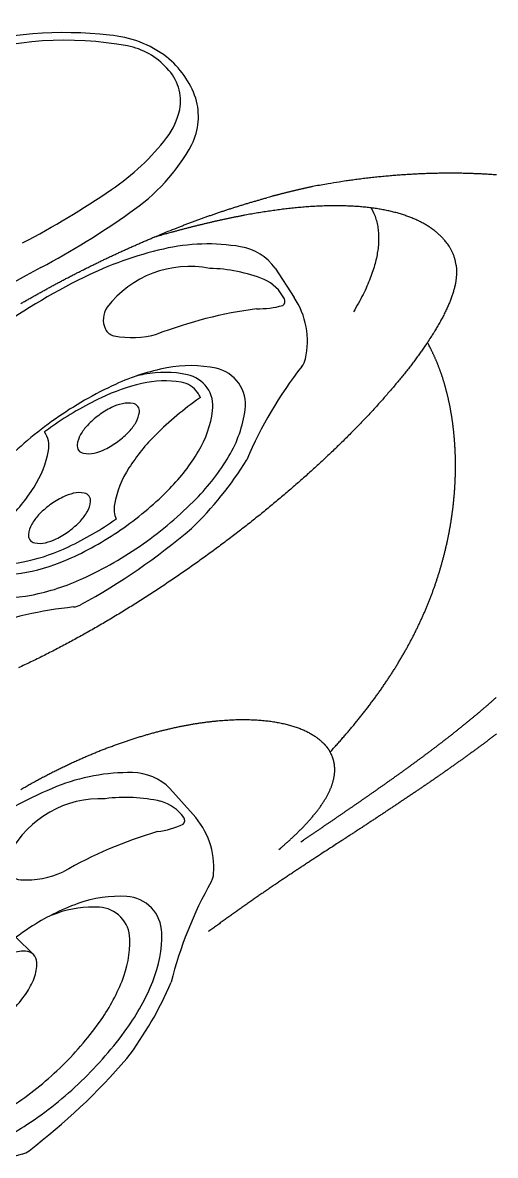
# Model space of a CAD drawing. Extents: x 649 to 723, y 631 to 778.
# Drawn here: x 662.57 to 666.6, y 719.29 to 728.96 of the extents above; entities that cross this region are included whole.
import ezdxf

# ---------------------------------------------------------------- set-up
doc = ezdxf.new("R2010")
doc.units = 0
doc.header["$MEASUREMENT"] = 0
for name, color, linetype in [('1', 4, 'Continuous'), ('204', 7, 'Continuous'), ('DIM', 3, 'Continuous')]:
    doc.layers.add(name, color=color, linetype=linetype)

# ---------------------------------------------------------------- blocks, each defined once
blk = doc.blocks.new('STANDARD')
at = {"layer": '1', "color": 2}
for p, q in [((0.9838, 2.3), (1.2802, 2.2819)), ((1.1624, 0.474), (0.9524, 0.4719)), ((1.1661, -0.4662), (0.9409, -0.4712)), ((0.9838, -2.3), (1.0564, -2.2984))]:
    blk.add_line(p, q, dxfattribs=at)
blk.add_lwpolyline([(0.9838, 2.3, 0.194738), (0.6622, 2.1698, 0.099647), (0.2882, 1.6263, 0.057272), (0.0823, 0.9358, 0.043868), (0, 0, 0.043868), (0.0823, -0.9358, 0.057272), (0.2882, -1.6263, 0.099647), (0.6622, -2.1698, 0.194738), (0.9838, -2.3, 0.194738)], format="xyb", dxfattribs=at)
for points in [[(1.5358, -1.4446, 0.188918), (1.7526, -1.3645, 0.101146), (2.0048, -1.0271, 0.059435), (2.1497, -0.5916, 0.045845), (2.2156, -0.0012, 0.045845), (2.1728, 0.5914, 0.059435), (2.0448, 1.0322, 0.101146), (1.806, 1.3791, 0.188918), (1.5924, 1.4676, 0.188918), (1.3756, 1.3875, 0.101146), (1.1234, 1.0501, 0.059435), (0.9784, 0.6147, 0.045845), (0.9126, 0.0242, 0.045845), (0.9554, -0.5684, 0.059435), (1.0834, -1.0092, 0.101146), (1.3222, -1.3561, 0.188918)], [(1.1661, -0.4662, 0.191184), (1.234, -0.439, 0.100578), (1.3118, -0.328, 0.058587), (1.3545, -0.1865, 0.045064), (1.371, 0.0047, 0.045064), (1.353, 0.1957, 0.058587), (1.3091, 0.3369, 0.100578), (1.2305, 0.4473, 0.191184), (1.1624, 0.474, 0.191184), (1.0945, 0.4467, 0.100578), (1.0168, 0.3357, 0.058587), (0.9741, 0.1942, 0.045064), (0.9576, 0.0031, 0.045064), (0.9756, -0.188, 0.058587), (1.0195, -0.3291, 0.100578), (1.098, -0.4395, 0.191184)]]:
    blk.add_lwpolyline(points, format="xyb", close=True, dxfattribs=at)
at = {"layer": '1', "color": 3}
for points in [[(1.414, -1.311, 0.188918), (1.603, -1.2411, 0.101146), (1.8228, -0.9471, 0.059435), (1.9491, -0.5676, 0.045845), (2.0065, -0.0529, 0.045845), (1.9692, 0.4635, 0.059435), (1.8577, 0.8477, 0.101146), (1.6495, 1.1501, 0.188918), (1.4634, 1.2272, 0.188918), (1.2744, 1.1574, 0.101146), (1.0546, 0.8633, 0.010554), (1.0256, 0.7982, 0.045845)], [(1.1723, -1.1755, 0.021992), (1.2279, -1.2338, 0.188918), (1.414, -1.311, 0.188918)]]:
    blk.add_lwpolyline(points, format="xyb", dxfattribs=at)
at = {"layer": '1', "color": 2}
for centre, radius, start, end in [((1.2541, 1.6133), 0.6691, 40.77565, 87.75995), ((1.6337, 1.9407), 0.1679, 15.68498, 40.77565), ((5.1745, 2.9349), 3.5099, 195.68498, 210.81775), ((-0.6516, -0.0012), 3.0334, 7.77612, 22.03331), ((-3.2837, 0.004), 5.6521, 352.47286, 4.11212), ((2.1532, -0.7145), 0.1679, 329.90404, 352.47286), ((5.3779, -2.5834), 3.5592, 149.90404, 163.18483), ((0.7289, -1.1667), 1.3009, 306.49977, 342.69061), ((1.0257, -0.9378), 1.361, 271.29259, 290.51727)]:
    blk.add_arc(centre, radius, start, end, dxfattribs=at)
at = {"layer": '1', "color": 3}
for centre, radius, start, end in [((1.7243, 1.0252), 1.349, 122.16897, 142.43552), ((1.1834, 1.8467), 0.3663, 80.8518, 118.96247), ((0.568, 2.4306), 0.7597, 322.26635, 339.39398), ((1.2353, 2.1649), 0.0439, 357.83411, 81.7245), ((4.5622, 0.1322), 3.857, 151.61636, 164.66232), ((1.2583, 1.1951), 0.8888, 132.7569, 196.30256), ((0.0948, 1.4386), 0.8007, 312.57537, 339.05229), ((0.5826, 1.0083), 0.1881, 199.47515, 259.1487), ((0.5666, 0.925), 0.1033, 259.1487, 312.57537), ((1.2874, -0.6249), 0.9307, 162.29877, 182.61808), ((0.4531, -0.3553), 0.0541, 73.58712, 165.66265), ((0.1602, -0.5755), 0.411, 13.29258, 41.4318), ((2.7308, -0.0601), 2.211, 190.97373, 211.20979), ((5.4173, -0.4995), 5.0624, 181.90158, 192.94063), ((-0.3427, -2.0335), 1.4433, 4.40009, 34.99068), ((1.0851, -1.4508), 0.6287, 196.86234, 251.90472), ((0.9429, -1.9029), 0.1548, 249.9578, 352.6608)]:
    blk.add_arc(centre, radius, start, end, dxfattribs=at)
blk = doc.blocks.new('ROT')
at = {"layer": '1', "color": 2}
for p, q in [((0.9838, 2.3), (1.2802, 2.2819)), ((0.9838, -2.3), (1.0564, -2.2984))]:
    blk.add_line(p, q, dxfattribs=at)
blk.add_lwpolyline([(0.9838, 2.3, 0.194738), (0.6622, 2.1698, 0.099647), (0.2882, 1.6263, 0.057272), (0.0823, 0.9358, 0.043868), (0, 0, 0.043868), (0.0823, -0.9358, 0.057272), (0.2882, -1.6263, 0.099647), (0.6622, -2.1698, 0.194738), (0.9838, -2.3, 0.194738)], format="xyb", dxfattribs=at)
for points in [[(1.5358, -1.4446, 0.188918), (1.7526, -1.3645, 0.101146), (2.0048, -1.0271, 0.059435), (2.1497, -0.5916, 0.045845), (2.2156, -0.0012, 0.045845), (2.1728, 0.5914, 0.059435), (2.0448, 1.0322, 0.101146), (1.806, 1.3791, 0.188918), (1.5924, 1.4676, 0.188918), (1.3756, 1.3875, 0.101146), (1.1234, 1.0501, 0.059435), (0.9784, 0.6147, 0.045845), (0.9126, 0.0242, 0.045845), (0.9554, -0.5684, 0.059435), (1.0834, -1.0092, 0.101146), (1.3222, -1.3561, 0.188918)], [(1.2463, 0.028, 0.191184), (1.2917, 0.0463, 0.100578), (1.3437, 0.1206, 0.058587), (1.3723, 0.2152, 0.045064), (1.3833, 0.3431, 0.045064), (1.3713, 0.471, 0.058587), (1.3419, 0.5654, 0.100578), (1.2894, 0.6393, 0.191184), (1.2438, 0.6572, 0.191184), (1.1984, 0.6389, 0.100578), (1.1464, 0.5646, 0.058587), (1.1178, 0.47, 0.045064), (1.1067, 0.3421, 0.045064), (1.1188, 0.2142, 0.058587), (1.1481, 0.1198, 0.100578), (1.2007, 0.0459, 0.191184)], [(1.617, -0.7601, 0.191184), (1.6625, -0.7419, 0.100578), (1.7145, -0.6676, 0.058587), (1.743, -0.5729, 0.045064), (1.7541, -0.445, 0.045064), (1.742, -0.3172, 0.058587), (1.7127, -0.2228, 0.100578), (1.6601, -0.1489, 0.191184), (1.6145, -0.131, 0.191184), (1.5691, -0.1492, 0.100578), (1.5171, -0.2235, 0.058587), (1.4885, -0.3182, 0.045064), (1.4775, -0.4461, 0.045064), (1.4895, -0.5739, 0.058587), (1.5189, -0.6684, 0.100578), (1.5715, -0.7423, 0.191184)]]:
    blk.add_lwpolyline(points, format="xyb", close=True, dxfattribs=at)
at = {"layer": '1', "color": 3}
for points in [[(1.414, -1.311, 0.188918), (1.603, -1.2411, 0.101146), (1.8228, -0.9471, 0.059435), (1.9491, -0.5676, 0.045845), (2.0065, -0.0529, 0.045845), (1.9692, 0.4635, 0.059435), (1.8577, 0.8477, 0.101146), (1.6495, 1.1501, 0.188918), (1.4634, 1.2272, 0.188918), (1.2744, 1.1574, 0.101146), (1.0546, 0.8633, 0.010554), (1.0256, 0.7982, 0.045845)], [(1.1723, -1.1755, 0.021992), (1.2279, -1.2338, 0.188918), (1.414, -1.311, 0.188918)]]:
    blk.add_lwpolyline(points, format="xyb", dxfattribs=at)
at = {"layer": '1', "color": 2}
for centre, radius, start, end in [((1.2541, 1.6133), 0.6691, 40.77565, 87.75995), ((1.6337, 1.9407), 0.1679, 15.68498, 40.77565), ((5.1745, 2.9349), 3.5099, 195.68498, 210.81775), ((-0.6516, -0.0012), 3.0334, 7.77612, 22.03331), ((-3.2837, 0.004), 5.6521, 352.47286, 4.11212), ((2.1532, -0.7145), 0.1679, 329.90404, 352.47286), ((5.3779, -2.5834), 3.5592, 149.90404, 163.18483), ((0.7289, -1.1667), 1.3009, 306.49977, 342.69061), ((1.0257, -0.9378), 1.361, 271.29259, 290.51727)]:
    blk.add_arc(centre, radius, start, end, dxfattribs=at)
at = {"layer": '1', "color": 3}
for centre, radius, start, end in [((1.7243, 1.0252), 1.349, 122.16897, 142.43552), ((1.1834, 1.8467), 0.3663, 80.8518, 118.96247), ((0.568, 2.4306), 0.7597, 322.26635, 339.39398), ((1.2353, 2.1649), 0.0439, 357.83411, 81.7245), ((4.5622, 0.1322), 3.857, 151.61636, 164.66232), ((1.2583, 1.1951), 0.8888, 132.7569, 196.30256), ((0.0948, 1.4386), 0.8007, 312.57537, 339.05229), ((0.5826, 1.0083), 0.1881, 199.47515, 259.1487), ((0.5666, 0.925), 0.1033, 259.1487, 312.57537), ((1.2874, -0.6249), 0.9307, 162.29877, 182.61808), ((0.4531, -0.3553), 0.0541, 73.58712, 165.66265), ((0.1602, -0.5755), 0.411, 13.29258, 41.4318), ((2.7308, -0.0601), 2.211, 190.97373, 211.20979), ((5.4173, -0.4995), 5.0624, 181.90158, 192.94063), ((-0.3427, -2.0335), 1.4433, 4.40009, 34.99068), ((1.0851, -1.4508), 0.6287, 196.86234, 251.90472), ((0.9429, -1.9029), 0.1548, 249.9578, 352.6608)]:
    blk.add_arc(centre, radius, start, end, dxfattribs=at)
at = {"layer": 'DIM'}
for points in [[(1.4973, 1.1328, 0.05275), (1.4519, 1.1385, 0.201072), (1.2955, 1.0765, 0.097869), (1.1056, 0.8, 0.054977), (0.9983, 0.449, 0.041817), (0.9486, -0.0305, 0.007193), (0.9482, -0.1135, 0.054977)], [(1.4973, 1.1328, 0.00103), (1.497, 1.1209, 0.041817), (1.5278, 0.6399, 0.054977), (1.6213, 0.2849, 0.097869), (1.8001, 0.0011, 0.146765), (1.9085, -0.0612, 0.201072)], [(1.4055, -1.2183, 0.201072), (1.5619, -1.1563, 0.097869), (1.7518, -0.8798, 0.054977), (1.8591, -0.5288, 0.040785), (1.9085, -0.0612, 0.041817)], [(1.3994, -1.2181, 0.034613), (1.3682, -0.8201, 0.054977), (1.2747, -0.4651, 0.097869), (1.0959, -0.1814, 0.193766), (0.9482, -0.1135, 0.201072)], [(1.3994, -1.2181, 0.007033), (1.4055, -1.2183, 0.201072)]]:
    blk.add_lwpolyline(points, format="xyb", dxfattribs=at)
blk = doc.blocks.new('2010PRODIGY')
at = {"layer": '1'}
blk.add_arc((15.5812, 71.3542), 10.8748, 96.59035, 174.94412, dxfattribs=at)
at = {"layer": '1', "color": 3}
for centre, radius, start, end in [((13.9202, 77.9605), 3.4532, 83.69314, 105.43732), ((13.9226, 78.4313), 2.9176, 79.52764, 108.1135), ((14.2188, 80.4511), 0.9451, 53.12671, 85.10075), ((14.3419, 80.7126), 0.5981, 41.52663, 79.30707), ((14.3012, 80.6005), 0.7765, 19.01864, 51.37237), ((14.5167, 80.8313), 0.3894, 349.06099, 45.49913), ((14.5168, 80.697), 0.5416, 333.89327, 16.79408), ((14.2787, 80.8955), 0.6355, 323.48056, 347.45417), ((13.125, 81.8186), 2.1128, 304.37461, 321.97957), ((13.5581, 81.2451), 1.6451, 303.79831, 331.44515), ((9.6684, 86.9473), 8.2976, 297.95984, 304.0794), ((10.6027, 85.2947), 6.6576, 297.87125, 305.54802), ((22.0845, 63.9417), 17.5869, 118.41748, 148.52694)]:
    blk.add_arc(centre, radius, start, end, dxfattribs=at)
at = {"layer": '204', "color": 3, "linetype": 'Continuous'}
blk.add_line((16.1832, 75.2715), (16.1822, 75.2732), dxfattribs=at)
for points in [[(17.6013, 80.1988, 0.002083), (17.5626, 80.2017, 0.002076), (17.5234, 80.2043, 0.002061), (17.4835, 80.2065, 0.002055), (17.443, 80.2085, 0.002041), (17.4019, 80.2102, 0.002036), (17.3602, 80.2116, 0.002023), (17.318, 80.2126, 0.002019), (17.2751, 80.2133, 0.002007), (17.2317, 80.2137, 0.002003), (17.1877, 80.2137, 0.001992), (17.1431, 80.2134, 0.001987), (17.0979, 80.2126, 0.001978), (17.0521, 80.2116, 0.001985), (17.0058, 80.2101, 0.00198), (16.9591, 80.2083, 0.001974), (16.9118, 80.206, 0.001965), (16.8641, 80.2034, 0.001962), (16.8159, 80.2003, 0.001947), (16.7673, 80.1969, 0.001931), (16.7183, 80.193, 0.001942), (16.6688, 80.1887, 0.001984), (16.6188, 80.184, 0.001916), (16.5686, 80.1788, 0.00178), (16.5183, 80.1733, 0.001978), (16.4668, 80.1672, 0.002381), (16.4136, 80.1604, 0.001775), (16.3635, 80.1538, 0.000549), (16.318, 80.1476, 0.002562), (16.2587, 80.1385, 0.00442), (16.1666, 80.1232, 0.002115), (16.0453, 80.1022, 0.0011)], [(16.0453, 80.1022), (16.0354, 80.1002, 0.000378), (16.0256, 80.098, 0.000377), (16.0157, 80.0959, 0.000376), (16.0058, 80.0938, 0.000377), (15.9959, 80.0916, 0.000377), (15.9859, 80.0894, 0.000377), (15.976, 80.0872, 0.000377), (15.9661, 80.085, 0.000377), (15.9561, 80.0828, 0.000377), (15.9461, 80.0805, 0.000377), (15.9362, 80.0782, 0.000377), (15.9262, 80.076, 0.000377), (15.9162, 80.0736, 0.000377), (15.9062, 80.0713, 0.000377), (15.8961, 80.069, 0.000377), (15.8861, 80.0666, 0.000377), (15.8761, 80.0642, 0.000377), (15.866, 80.0618, 0.000377), (15.856, 80.0594, 0.000377), (15.8459, 80.057, 0.000378), (15.8358, 80.0545, 0.000377), (15.8257, 80.052, 0.000377), (15.8156, 80.0495, 0.000378), (15.8055, 80.047, 0.000378), (15.7954, 80.0445, 0.000377), (15.7852, 80.0419, 0.000375), (15.7751, 80.0394, 0.000379), (15.7649, 80.0368, 0.000386), (15.7547, 80.0341, 0.000375), (15.7446, 80.0315, 0.00035), (15.7345, 80.0289, 0.000387), (15.7242, 80.0262, 0.000462), (15.7136, 80.0234, 0.00035), (15.7038, 80.0208, 0.000118), (15.6948, 80.0184, 0.000495), (15.6833, 80.0153, 0.000852), (15.6655, 80.0105, 0.000415), (15.6422, 80.0042, 0.000219)], [(14.8757, 79.7477), (14.8912, 79.7538, -0.00055), (14.9067, 79.7599, -0.000552), (14.9222, 79.7659, -0.000553), (14.9377, 79.7719, -0.000551), (14.9532, 79.7778, -0.00055), (14.9687, 79.7838, -0.000549), (14.9842, 79.7896, -0.000549), (14.9997, 79.7955, -0.000548), (15.0152, 79.8013, -0.000547), (15.0306, 79.807, -0.000546), (15.0461, 79.8127, -0.000546), (15.0616, 79.8184, -0.000545), (15.077, 79.824, -0.000545), (15.0925, 79.8296, -0.000544), (15.1079, 79.8351, -0.000543), (15.1233, 79.8406, -0.000542), (15.1388, 79.8461, -0.000542), (15.1542, 79.8515, -0.000541), (15.1696, 79.8569, -0.000541), (15.185, 79.8623, -0.00054), (15.2004, 79.8676, -0.000539), (15.2157, 79.8728, -0.000539), (15.2311, 79.878, -0.000538), (15.2465, 79.8832, -0.000537), (15.2618, 79.8884, -0.000537), (15.2772, 79.8935, -0.000536), (15.2925, 79.8985, -0.000536), (15.3078, 79.9036, -0.000535), (15.3232, 79.9085, -0.000535), (15.3385, 79.9135, -0.000534), (15.3538, 79.9184, -0.000534), (15.369, 79.9233, -0.000533), (15.3843, 79.9281, -0.000533), (15.3996, 79.9329, -0.000533), (15.4148, 79.9376, -0.000531), (15.4301, 79.9423, -0.000527), (15.4453, 79.947, -0.000532), (15.4605, 79.9516, -0.000541), (15.4758, 79.9562, -0.000526), (15.4909, 79.9608, -0.000491), (15.506, 79.9652, -0.000541), (15.5213, 79.9698, -0.000644), (15.5369, 79.9743, -0.00049), (15.5516, 79.9786, -0.000172), (15.5649, 79.9824, -0.000688), (15.5819, 79.9873, -0.001183), (15.608, 79.9946, -0.000581), (15.6422, 80.0042, -0.000309)], [(17.2575, 79.429), (17.2524, 79.4584, 0.016296), (17.2456, 79.4862, 0.019077), (17.2369, 79.5123, 0.019474), (17.2268, 79.5367, 0.016894), (17.2157, 79.5593, 0.015349), (17.2039, 79.5801, 0.014014), (17.1916, 79.5991, 0.01297), (17.1793, 79.6163, 0.011412), (17.1673, 79.6317, 0.010124), (17.1559, 79.6452, 0.008094), (17.1454, 79.6569, 0.007623), (17.1351, 79.6677, 0.006883), (17.1245, 79.6784, 0.00603), (17.1134, 79.6889, 0.006357), (17.102, 79.6992, 0.006467), (17.0903, 79.7092, 0.00624), (17.0782, 79.7191, 0.006077), (17.0658, 79.7287, 0.006018), (17.053, 79.7381, 0.005923), (17.0398, 79.7474, 0.0058), (17.0263, 79.7564, 0.005676), (17.0125, 79.7652, 0.005564), (16.9982, 79.7738, 0.005441), (16.9836, 79.7822, 0.00532), (16.9687, 79.7904, 0.005194), (16.9534, 79.7984, 0.005075), (16.9377, 79.8061, 0.004946), (16.9217, 79.8137, 0.004832), (16.9053, 79.821, 0.004717), (16.8886, 79.8282, 0.004603), (16.8716, 79.8351, 0.004488), (16.8542, 79.8417, 0.004378), (16.8366, 79.8482, 0.004268), (16.8186, 79.8544, 0.004164), (16.8002, 79.8604, 0.004059), (16.7816, 79.8661, 0.00396), (16.7626, 79.8717, 0.00386), (16.7433, 79.877, 0.003767), (16.7237, 79.8821, 0.003672), (16.7038, 79.8869, 0.003584), (16.6836, 79.8915, 0.003496), (16.6631, 79.8959, 0.003413), (16.6422, 79.9001, 0.003329), (16.621, 79.9041, 0.003252), (16.5996, 79.9078, 0.003173), (16.5778, 79.9113, 0.003101), (16.5558, 79.9145, 0.003027), (16.5334, 79.9175, 0.002959), (16.5107, 79.9203, 0.00289), (16.4878, 79.9229, 0.002827), (16.4645, 79.9252, 0.002763), (16.441, 79.9273, 0.002703), (16.4171, 79.9292, 0.002643), (16.393, 79.9308, 0.00259), (16.3686, 79.9322, 0.002522), (16.344, 79.9334, 0.002454), (16.3193, 79.9343, 0.002402), (16.2945, 79.935, 0.002337), (16.2695, 79.9355, 0.002279), (16.2444, 79.9357, 0.002223), (16.2192, 79.9357, 0.002171), (16.1939, 79.9355, 0.002116), (16.1685, 79.9351, 0.002066), (16.143, 79.9345, 0.002015), (16.1173, 79.9337, 0.001968), (16.0916, 79.9327, 0.001919), (16.0658, 79.9314, 0.001875), (16.0399, 79.93, 0.001829), (16.0139, 79.9284, 0.001787), (15.9879, 79.9265, 0.001744), (15.9617, 79.9245, 0.001705), (15.9355, 79.9224, 0.001664), (15.9093, 79.92, 0.001627), (15.883, 79.9174, 0.001588), (15.8566, 79.9147, 0.001553), (15.8302, 79.9118, 0.001516), (15.8037, 79.9088, 0.001483), (15.7772, 79.9056, 0.001448), (15.7506, 79.9022, 0.001417), (15.724, 79.8987, 0.001384), (15.6974, 79.895, 0.001354), (15.6708, 79.8911, 0.001323), (15.6441, 79.8871, 0.001295), (15.6175, 79.883, 0.001265), (15.5908, 79.8788, 0.001238), (15.5641, 79.8744, 0.00121), (15.5374, 79.8698, 0.001185), (15.5107, 79.8652, 0.001158), (15.4841, 79.8604, 0.001134), (15.4574, 79.8555, 0.001108), (15.4307, 79.8504, 0.001086), (15.4041, 79.8453, 0.001061), (15.3775, 79.84, 0.00104), (15.3509, 79.8347, 0.001016), (15.3244, 79.8292, 0.000996), (15.2979, 79.8236, 0.000973), (15.2714, 79.818, 0.000953), (15.245, 79.8122, 0.000932), (15.2187, 79.8064, 0.000913), (15.1924, 79.8004, 0.000893), (15.1661, 79.7944, 0.000874), (15.1399, 79.7883, 0.000851), (15.1138, 79.7821, 0.000835), (15.0877, 79.7758, 0.000817), (15.0616, 79.7695, 0.000804), (15.0354, 79.763, 0.000801), (15.0092, 79.7564, 0.000808), (14.9829, 79.7497, 0.000822), (14.9566, 79.743, 0.000797), (14.9303, 79.7361, 0.000743), (14.9043, 79.7292, 0.000821), (14.8777, 79.7221, 0.00098), (14.8506, 79.7147, 0.000742), (14.8251, 79.7077, 0.000251), (14.802, 79.7014, 0.001052), (14.7725, 79.693, 0.001817), (14.7269, 79.6798, 0.000887), (14.6673, 79.6624, 0.000469)], [(16.5332, 79.9176), (16.5558, 79.8706, -0.025209), (16.5734, 79.8219, -0.026273), (16.5857, 79.7715, -0.025541), (16.5932, 79.7197, -0.023217), (16.596, 79.6666, -0.021048), (16.5947, 79.6128, -0.018918), (16.5892, 79.5583, -0.01773), (16.5797, 79.5021, -0.01624), (16.5658, 79.4432, -0.014708), (16.5476, 79.3815, -0.014067), (16.5244, 79.3168, -0.013119), (16.4964, 79.2492, -0.012293), (16.4631, 79.1787, -0.011403), (16.4244, 79.1055, -0.010622), (16.3806, 79.0303, -0.00999)], [(13.5445, 79.1016, -0.000918), (13.5746, 79.1191, -0.000917), (13.6049, 79.1365, -0.000916), (13.6352, 79.1538, -0.000916), (13.6656, 79.1711, -0.000915), (13.6962, 79.1882, -0.000914), (13.7268, 79.2053, -0.000914), (13.7575, 79.2222, -0.000913), (13.7883, 79.2391, -0.000913), (13.8193, 79.2559, -0.000913), (13.8503, 79.2726, -0.000913), (13.8814, 79.2891, -0.000914), (13.9126, 79.3056, -0.000915), (13.9438, 79.322, -0.000914), (13.9752, 79.3382, -0.000911), (14.0066, 79.3544, -0.000908), (14.0381, 79.3705, -0.000905), (14.0697, 79.3864, -0.000902), (14.1013, 79.4023, -0.000899), (14.133, 79.418, -0.000897), (14.1648, 79.4336, -0.000894), (14.1966, 79.4491, -0.000893), (14.2285, 79.4645, -0.000891), (14.2605, 79.4798, -0.00089), (14.2925, 79.495, -0.000888), (14.3245, 79.51, -0.000888), (14.3566, 79.5249, -0.000889), (14.3887, 79.5398, -0.000886), (14.4209, 79.5545, -0.00088), (14.4531, 79.569, -0.000887), (14.4854, 79.5835, -0.000904), (14.5178, 79.5979, -0.000879), (14.5501, 79.6121, -0.00082), (14.5822, 79.6261, -0.000905), (14.6149, 79.6401, -0.001077), (14.6484, 79.6544, -0.000818), (14.6799, 79.6677, -0.000282), (14.7084, 79.6797, -0.001153), (14.745, 79.6949, -0.001984), (14.8016, 79.7178, -0.000971), (14.8757, 79.7477, -0.000515)], [(17.2575, 79.429), (17.2589, 79.4155, -0.007928), (17.26, 79.4019, -0.007829), (17.2606, 79.3881, -0.007673), (17.2608, 79.3742, -0.007466), (17.2606, 79.3601, -0.007261), (17.2599, 79.3459, -0.00706), (17.2589, 79.3316, -0.006849), (17.2575, 79.3171, -0.006634), (17.2556, 79.3025, -0.006415), (17.2534, 79.2877, -0.006199), (17.2507, 79.2727, -0.005981), (17.2477, 79.2576, -0.005767), (17.2443, 79.2424, -0.005554), (17.2404, 79.2269, -0.005346), (17.2362, 79.2114, -0.00514), (17.2316, 79.1957, -0.004942), (17.2266, 79.1798, -0.004746), (17.2213, 79.1637, -0.004558), (17.2155, 79.1475, -0.004375), (17.2094, 79.1312, -0.004199), (17.2029, 79.1147, -0.004027), (17.196, 79.098, -0.00386), (17.1888, 79.0811, -0.003703), (17.1812, 79.0641, -0.003556), (17.1732, 79.0469, -0.003401), (17.1649, 79.0296, -0.003242), (17.1562, 79.0121, -0.003132), (17.1472, 78.9944, -0.003057), (17.1378, 78.9765, -0.00285), (17.128, 78.9585, -0.002564), (17.118, 78.9405, -0.002701), (17.1075, 78.922, -0.003048), (17.0963, 78.9028, -0.002232), (17.0856, 78.8847, -0.000804), (17.0757, 78.8683, -0.002943), (17.0623, 78.8468, -0.004658), (17.0407, 78.8132, -0.00216), (17.0118, 78.7688, -0.001126)], [(17.0118, 78.7688), (16.9901, 78.7367, -0.002995), (16.9675, 78.7042, -0.002891), (16.9442, 78.6714, -0.002779), (16.92, 78.6383, -0.002671), (16.8951, 78.6048, -0.002569), (16.8694, 78.571, -0.002478), (16.8429, 78.5369, -0.002389), (16.8157, 78.5025, -0.002308), (16.7876, 78.4677, -0.00223), (16.7589, 78.4327, -0.002159), (16.7294, 78.3974, -0.00209), (16.6992, 78.3619, -0.002027), (16.6682, 78.326, -0.001976), (16.6365, 78.2899, -0.001943), (16.6042, 78.2536, -0.001904), (16.5711, 78.2171, -0.001865), (16.5374, 78.1803, -0.001826), (16.503, 78.1434, -0.001794), (16.4679, 78.1063, -0.001761), (16.4321, 78.069, -0.001733), (16.3957, 78.0315, -0.001703), (16.3586, 77.9939, -0.001679), (16.3209, 77.9562, -0.001654), (16.2826, 77.9183, -0.001633), (16.2436, 77.8803, -0.001611), (16.204, 77.8422, -0.001597), (16.1639, 77.804, -0.001579), (16.1232, 77.7658, -0.001556), (16.082, 77.7276, -0.001535), (16.0402, 77.6894, -0.001517), (15.998, 77.6512, -0.001499), (15.9552, 77.613, -0.001484), (15.912, 77.5748, -0.001468), (15.8682, 77.5366, -0.001455), (15.824, 77.4985, -0.001442), (15.7793, 77.4604, -0.001431), (15.7342, 77.4223, -0.00142), (15.6886, 77.3843, -0.001411), (15.6425, 77.3464, -0.001402), (15.5961, 77.3086, -0.001395), (15.5492, 77.2709, -0.001387), (15.5019, 77.2332, -0.001382), (15.4542, 77.1957, -0.001377), (15.4061, 77.1583, -0.001373), (15.3576, 77.121, -0.00137), (15.3087, 77.0839, -0.001368), (15.2595, 77.0469, -0.001366), (15.2099, 77.0101, -0.001366), (15.16, 76.9734, -0.001365), (15.1097, 76.9369, -0.001367), (15.0591, 76.9006, -0.001368), (15.0082, 76.8645, -0.001371), (14.957, 76.8286, -0.001373), (14.9055, 76.7929, -0.001377), (14.8537, 76.7574, -0.001382), (14.8016, 76.7221, -0.00139), (14.7492, 76.6871, -0.001392), (14.6966, 76.6524, -0.001395), (14.6438, 76.618, -0.001405), (14.5909, 76.5839, -0.001423), (14.5379, 76.5501, -0.001442), (14.4847, 76.5167, -0.001464), (14.4315, 76.4837, -0.001485), (14.3781, 76.4511, -0.00151), (14.3247, 76.4189, -0.001533), (14.2712, 76.3871, -0.00156), (14.2177, 76.3558, -0.001587), (14.1641, 76.3248, -0.001616), (14.1105, 76.2943, -0.001645), (14.0569, 76.2643, -0.001678), (14.0033, 76.2348, -0.00171), (13.9497, 76.2057, -0.001745), (13.8961, 76.1771, -0.00178), (13.8425, 76.1491, -0.001819), (13.789, 76.1216, -0.001858), (13.7355, 76.0946, -0.0019), (13.6821, 76.0681, -0.001943), (13.6288, 76.0423, -0.00199), (13.5755, 76.017, -0.002035), (13.5224, 75.9922, -0.002083)], [(16.1822, 75.2731), (16.1954, 75.2876, 0.000713), (16.2086, 75.3021, 0.000715), (16.2216, 75.3166, 0.000722), (16.2346, 75.331, 0.000732), (16.2475, 75.3455, 0.000742), (16.2603, 75.3599, 0.00075), (16.273, 75.3743, 0.000759), (16.2856, 75.3888, 0.000769), (16.2981, 75.4032, 0.000778), (16.3106, 75.4176, 0.000787), (16.323, 75.432, 0.000796), (16.3352, 75.4464, 0.000806), (16.3474, 75.4608, 0.000815), (16.3595, 75.4752, 0.000825), (16.3716, 75.4896, 0.000834), (16.3835, 75.504, 0.000844), (16.3954, 75.5183, 0.000853), (16.4071, 75.5327, 0.000862), (16.4188, 75.5471, 0.000871), (16.4304, 75.5614, 0.00088), (16.4419, 75.5758, 0.000889), (16.4533, 75.5902, 0.000899), (16.4647, 75.6045, 0.000908), (16.4759, 75.6189, 0.000917), (16.4871, 75.6332, 0.000927), (16.4981, 75.6476, 0.000936), (16.5091, 75.6619, 0.000946), (16.52, 75.6763, 0.000955), (16.5308, 75.6906, 0.000965), (16.5415, 75.7049, 0.000974), (16.5522, 75.7193, 0.000984), (16.5627, 75.7336, 0.000994), (16.5732, 75.748, 0.001002), (16.5835, 75.7623, 0.001008), (16.5938, 75.7766, 0.001013), (16.604, 75.791, 0.001016), (16.6141, 75.8053, 0.001019), (16.6241, 75.8197, 0.001022), (16.634, 75.834, 0.001026), (16.6439, 75.8483, 0.001029), (16.6536, 75.8627, 0.001032), (16.6633, 75.877, 0.001035), (16.6728, 75.8913, 0.001039), (16.6823, 75.9057, 0.001042), (16.6917, 75.92, 0.001046), (16.701, 75.9343, 0.001049), (16.7103, 75.9487, 0.001052), (16.7194, 75.963, 0.001055), (16.7285, 75.9773, 0.001059), (16.7374, 75.9917, 0.001062), (16.7463, 76.006, 0.001065), (16.7551, 76.0203, 0.001068), (16.7638, 76.0346, 0.001071), (16.7724, 76.049, 0.001074), (16.781, 76.0633, 0.001078), (16.7894, 76.0776, 0.001081), (16.7978, 76.0919, 0.001084), (16.8061, 76.1062, 0.001087), (16.8143, 76.1206, 0.00109), (16.8224, 76.1349, 0.001093), (16.8304, 76.1492, 0.001096), (16.8384, 76.1635, 0.001099), (16.8462, 76.1778, 0.001102), (16.854, 76.1921, 0.001105), (16.8617, 76.2064, 0.001108), (16.8693, 76.2207, 0.001111), (16.8769, 76.235, 0.001114), (16.8843, 76.2493, 0.001116), (16.8917, 76.2636, 0.00112), (16.899, 76.2778, 0.001122), (16.9062, 76.2921, 0.001125), (16.9133, 76.3064, 0.001128), (16.9203, 76.3207, 0.001131), (16.9272, 76.3349, 0.001133), (16.9341, 76.3492, 0.001136), (16.9409, 76.3635, 0.001139), (16.9476, 76.3777, 0.001142), (16.9542, 76.392, 0.001144), (16.9608, 76.4062, 0.001147), (16.9672, 76.4205, 0.001149), (16.9736, 76.4347, 0.001152), (16.9799, 76.449, 0.001154), (16.9861, 76.4632, 0.001157), (16.9923, 76.4775, 0.001159), (16.9983, 76.4917, 0.00116), (17.0043, 76.5059, 0.001158), (17.0102, 76.5201, 0.001157), (17.016, 76.5343, 0.001155), (17.0218, 76.5486, 0.001154), (17.0274, 76.5628, 0.001153), (17.033, 76.577, 0.001152), (17.0385, 76.5911, 0.001151), (17.0439, 76.6053, 0.00115), (17.0493, 76.6195, 0.001148), (17.0545, 76.6337, 0.001148), (17.0597, 76.6478, 0.001146), (17.0649, 76.662, 0.001145), (17.0699, 76.6761, 0.001144), (17.0749, 76.6903, 0.001143), (17.0797, 76.7044, 0.001141), (17.0846, 76.7185, 0.00114), (17.0893, 76.7326, 0.001138), (17.094, 76.7467, 0.001138), (17.0986, 76.7608, 0.001136), (17.1031, 76.7749, 0.001135), (17.1075, 76.789, 0.001133), (17.1119, 76.8031, 0.001132), (17.1162, 76.8171, 0.00113), (17.1204, 76.8312, 0.001129), (17.1245, 76.8452, 0.001127), (17.1286, 76.8592, 0.001126), (17.1326, 76.8732, 0.001124), (17.1365, 76.8872, 0.001122), (17.1404, 76.9012, 0.00112), (17.1442, 76.9152, 0.001118), (17.1479, 76.9291, 0.001115), (17.1516, 76.9431, 0.001114), (17.1551, 76.957, 0.001111), (17.1587, 76.9709, 0.001109), (17.1621, 76.9848, 0.001107), (17.1655, 76.9987, 0.001105), (17.1688, 77.0126, 0.001102), (17.172, 77.0265, 0.0011), (17.1752, 77.0403, 0.001099), (17.1783, 77.0541, 0.001098), (17.1813, 77.0679, 0.001098), (17.1843, 77.0817, 0.001098), (17.1872, 77.0955, 0.001097), (17.19, 77.1093, 0.001097), (17.1927, 77.123, 0.001096), (17.1954, 77.1368, 0.001096), (17.1981, 77.1505, 0.001095), (17.2006, 77.1642, 0.001095), (17.2031, 77.1779, 0.001094), (17.2056, 77.1915, 0.001094), (17.2079, 77.2052, 0.001093), (17.2102, 77.2188, 0.001093), (17.2125, 77.2324, 0.001092), (17.2147, 77.246, 0.001092), (17.2168, 77.2596, 0.001092), (17.2188, 77.2731, 0.001092), (17.2208, 77.2867, 0.001091), (17.2227, 77.3002, 0.001091), (17.2246, 77.3137, 0.00109), (17.2264, 77.3271, 0.00109), (17.2281, 77.3406, 0.00109), (17.2298, 77.354, 0.00109), (17.2314, 77.3674, 0.001089), (17.2329, 77.3808, 0.001089), (17.2344, 77.3942, 0.001089), (17.2358, 77.4075, 0.001089), (17.2372, 77.4208, 0.001089), (17.2385, 77.4341, 0.001089), (17.2397, 77.4474, 0.001089), (17.2409, 77.4607, 0.001089), (17.242, 77.4739, 0.001089), (17.2431, 77.4871, 0.001089), (17.2441, 77.5003, 0.001089), (17.245, 77.5134, 0.001089), (17.2459, 77.5266, 0.001089), (17.2467, 77.5397, 0.001089), (17.2475, 77.5528, 0.001089), (17.2482, 77.5658, 0.001089), (17.2488, 77.5789, 0.001089), (17.2494, 77.5919, 0.001089), (17.2499, 77.6048, 0.001089), (17.2504, 77.6178, 0.001089), (17.2508, 77.6307, 0.001089), (17.2511, 77.6436, 0.001089), (17.2514, 77.6565, 0.001089), (17.2517, 77.6694, 0.001089), (17.2519, 77.6822, 0.001089), (17.252, 77.695, 0.00109), (17.252, 77.7077, 0.001089), (17.2521, 77.7205, 0.00109), (17.252, 77.7332, 0.001092), (17.2519, 77.7459, 0.001094), (17.2518, 77.7585, 0.001095), (17.2516, 77.7711, 0.001098), (17.2513, 77.7837, 0.001099), (17.251, 77.7963, 0.001101), (17.2506, 77.8088, 0.001103), (17.2502, 77.8213, 0.001106), (17.2497, 77.8338, 0.001108), (17.2491, 77.8462, 0.001111), (17.2486, 77.8587, 0.001114), (17.2479, 77.871, 0.001118), (17.2472, 77.8834, 0.001121), (17.2465, 77.8957, 0.001125), (17.2456, 77.908, 0.001128), (17.2448, 77.9202, 0.001131), (17.2439, 77.9325, 0.001134), (17.2429, 77.9446, 0.001136), (17.2419, 77.9568, 0.001138), (17.2408, 77.9689, 0.00114), (17.2397, 77.981, 0.001141), (17.2385, 77.9931, 0.001143), (17.2373, 78.0051, 0.001145), (17.236, 78.0171, 0.001147), (17.2346, 78.029, 0.001149), (17.2332, 78.041, 0.001151), (17.2318, 78.0529, 0.001153), (17.2303, 78.0647, 0.001155), (17.2288, 78.0765, 0.001157), (17.2272, 78.0883, 0.001159), (17.2255, 78.1001, 0.001161), (17.2238, 78.1118, 0.001165), (17.2221, 78.1235, 0.00117), (17.2203, 78.1351, 0.001175), (17.2184, 78.1467, 0.001182), (17.2165, 78.1583, 0.001189), (17.2145, 78.1698, 0.001195), (17.2125, 78.1813, 0.001201), (17.2105, 78.1928, 0.001208), (17.2084, 78.2042, 0.001215), (17.2062, 78.2156, 0.001222), (17.204, 78.2269, 0.001229), (17.2018, 78.2382, 0.001235), (17.1995, 78.2495, 0.001243), (17.1971, 78.2607, 0.00125), (17.1947, 78.2719, 0.001257), (17.1922, 78.2831, 0.001264), (17.1897, 78.2942, 0.001273), (17.1872, 78.3052, 0.001283), (17.1845, 78.3163, 0.001293), (17.1819, 78.3272, 0.001303), (17.1792, 78.3382, 0.001313), (17.1764, 78.3491, 0.001323), (17.1736, 78.36, 0.001333), (17.1707, 78.3708, 0.001343), (17.1678, 78.3816, 0.001353), (17.1648, 78.3923, 0.001364), (17.1618, 78.403, 0.001374), (17.1587, 78.4137, 0.001384), (17.1556, 78.4243, 0.001394), (17.1524, 78.4349, 0.001405), (17.1492, 78.4454, 0.001415), (17.1459, 78.4559, 0.001426), (17.1425, 78.4664, 0.001436), (17.1391, 78.4768, 0.001447), (17.1357, 78.4871, 0.001458), (17.1322, 78.4975, 0.001469), (17.1286, 78.5078, 0.001479), (17.125, 78.518, 0.00149), (17.1214, 78.5282, 0.001501), (17.1177, 78.5383, 0.001512), (17.1139, 78.5485, 0.001522), (17.1101, 78.5585, 0.001533), (17.1062, 78.5685, 0.001543), (17.1022, 78.5785, 0.001554), (17.0983, 78.5885, 0.001564), (17.0942, 78.5984, 0.001574), (17.0901, 78.6082, 0.001586), (17.086, 78.618, 0.001599), (17.0817, 78.6278, 0.001605), (17.0775, 78.6375, 0.001606), (17.0732, 78.6472, 0.00163), (17.0688, 78.6568, 0.001674), (17.0643, 78.6664, 0.001636), (17.0598, 78.6759, 0.001538), (17.0553, 78.6853, 0.001707), (17.0507, 78.6949, 0.002045), (17.0459, 78.7045, 0.001567), (17.0413, 78.7136, 0.000567), (17.0372, 78.7218, 0.002198), (17.0317, 78.7322, 0.003733), (17.0231, 78.7481, 0.00183), (17.0118, 78.7688, 0.000976)], [(15.9313, 74.5069), (15.9543, 74.5224, -0.00015), (15.9771, 74.5378, -0.000191), (15.9999, 74.5532, -0.000153), (16.0227, 74.5686, -0.000025), (16.0454, 74.5839, 0.000084), (16.068, 74.5992, 0.000202), (16.0906, 74.6144, 0.000252), (16.113, 74.6296, 0.000243), (16.1354, 74.6448, 0.000213), (16.1577, 74.66, 0.000152), (16.1799, 74.6751, 0.000133), (16.202, 74.6902, 0.000151), (16.2241, 74.7053, 0.000158), (16.2461, 74.7203, 0.000155), (16.2681, 74.7354, 0.000155), (16.29, 74.7504, 0.000158), (16.3119, 74.7655, 0.000159), (16.3338, 74.7805, 0.00016), (16.3557, 74.7956, 0.000161), (16.3775, 74.8106, 0.000162), (16.3993, 74.8257, 0.000162), (16.4212, 74.8408, 0.000161), (16.443, 74.8559, 0.000165), (16.4649, 74.8711, 0.000174), (16.4867, 74.8862, 0.000185), (16.5086, 74.9014, 0.000201), (16.5304, 74.9167, 0.000215), (16.5523, 74.9319, 0.000229), (16.5742, 74.9473, 0.000243), (16.5961, 74.9626, 0.000258), (16.618, 74.978, 0.000271), (16.6398, 74.9934, 0.000286), (16.6617, 75.0088, 0.000299), (16.6836, 75.0243, 0.000314), (16.7055, 75.0398, 0.000327), (16.7273, 75.0554, 0.000342), (16.7492, 75.071, 0.000355), (16.771, 75.0867, 0.00037), (16.7929, 75.1024, 0.000383), (16.8147, 75.1181, 0.000398), (16.8365, 75.1339, 0.000411), (16.8583, 75.1497, 0.000426), (16.8801, 75.1656, 0.000439), (16.9019, 75.1815, 0.000454), (16.9236, 75.1975, 0.000467), (16.9454, 75.2135, 0.000482), (16.9671, 75.2295, 0.000495), (16.9888, 75.2457, 0.00051), (17.0104, 75.2618, 0.000523), (17.0321, 75.2781, 0.000538), (17.0537, 75.2943, 0.000551), (17.0753, 75.3107, 0.000567), (17.0968, 75.3271, 0.000583), (17.1183, 75.3435, 0.000602), (17.1398, 75.36, 0.000618), (17.1613, 75.3766, 0.000637), (17.1827, 75.3932, 0.000654), (17.204, 75.4099, 0.000673), (17.2254, 75.4266, 0.00069), (17.2466, 75.4434, 0.000709), (17.2678, 75.4603, 0.000726), (17.289, 75.4772, 0.000746), (17.3101, 75.4941, 0.000763), (17.3312, 75.5112, 0.000783), (17.3521, 75.5282, 0.000801), (17.3731, 75.5454, 0.000822), (17.3939, 75.5626, 0.00084), (17.4147, 75.5799, 0.00086), (17.4354, 75.5972, 0.000879), (17.456, 75.6146, 0.0009), (17.4766, 75.6321, 0.000919), (17.497, 75.6496, 0.000941), (17.5174, 75.6672, 0.00096), (17.5377, 75.6848, 0.000982), (17.5579, 75.7025, 0.001002), (17.578, 75.7203, 0.001024), (17.598, 75.7381, 0.001045)], [(17.6012, 75.4277, -0.000794), (17.5792, 75.4107, -0.000775), (17.5571, 75.3938, -0.000755), (17.5348, 75.3769, -0.000737), (17.5124, 75.36, -0.000717), (17.4899, 75.3432, -0.000699), (17.4672, 75.3263, -0.00068), (17.4445, 75.3094, -0.000662), (17.4216, 75.2925, -0.000643), (17.3985, 75.2756, -0.000625), (17.3754, 75.2588, -0.000607), (17.3521, 75.2419, -0.00059), (17.3287, 75.225, -0.000571), (17.3052, 75.2081, -0.000555), (17.2816, 75.1912, -0.000537), (17.2579, 75.1743, -0.00052), (17.234, 75.1573, -0.000503), (17.21, 75.1404, -0.000487), (17.1859, 75.1235, -0.000469), (17.1617, 75.1065, -0.000454), (17.1374, 75.0895, -0.000437), (17.113, 75.0726, -0.000422), (17.0884, 75.0556, -0.000405), (17.0638, 75.0385, -0.00039), (17.039, 75.0215, -0.000374), (17.0142, 75.0044, -0.00036), (16.9892, 74.9874, -0.000346), (16.9641, 74.9702, -0.000332), (16.9389, 74.9531, -0.000318), (16.9136, 74.936, -0.000305), (16.8882, 74.9188, -0.000291), (16.8627, 74.9016, -0.000278), (16.8371, 74.8843, -0.000264), (16.8114, 74.8671, -0.000251), (16.7856, 74.8498, -0.000237), (16.7597, 74.8324, -0.000225), (16.7337, 74.8151, -0.000212), (16.7076, 74.7977, -0.0002), (16.6814, 74.7802, -0.000187), (16.6551, 74.7628, -0.000174), (16.6287, 74.7453, -0.00016), (16.6022, 74.7277, -0.00015), (16.5756, 74.7101, -0.000143), (16.5489, 74.6925, -0.000145), (16.5222, 74.6748, -0.000157), (16.4953, 74.6572, -0.000168), (16.4684, 74.6394, -0.000179), (16.4413, 74.6216, -0.000185), (16.4142, 74.6038, -0.000191), (16.3871, 74.5862, -0.000208), (16.3596, 74.5681, -0.000223), (16.3313, 74.5497, -0.000188), (16.3046, 74.5323, -0.000156), (16.2805, 74.5166, -0.000091), (16.2493, 74.4964, 0.000081), (16.2011, 74.465, 0.000054), (16.1378, 74.4238, 0.000016)], [(13.5438, 74.9545, -0.001902), (13.5791, 74.9748, -0.001902), (13.6144, 74.9948, -0.001903), (13.6497, 75.0145, -0.0019), (13.6851, 75.0338, -0.001901), (13.7204, 75.0528, -0.001901), (13.7557, 75.0714, -0.001904), (13.791, 75.0897, -0.001904), (13.8264, 75.1076, -0.001908), (13.8616, 75.1252, -0.001911), (13.8969, 75.1425, -0.001916), (13.9321, 75.1593, -0.00192), (13.9673, 75.1759, -0.001927), (14.0025, 75.192, -0.001932), (14.0376, 75.2078, -0.001941), (14.0726, 75.2233, -0.001949), (14.1075, 75.2384, -0.001958), (14.1424, 75.2532, -0.001965), (14.1772, 75.2676, -0.001974), (14.2119, 75.2816, -0.001981), (14.2465, 75.2953, -0.001991), (14.2811, 75.3086, -0.002), (14.3155, 75.3215, -0.002012), (14.3498, 75.3341, -0.002023), (14.384, 75.3464, -0.002037), (14.418, 75.3582, -0.002049), (14.4519, 75.3697, -0.002066), (14.4857, 75.3809, -0.00208), (14.5194, 75.3917, -0.002099), (14.5529, 75.4021, -0.002116), (14.5862, 75.4122, -0.002136), (14.6194, 75.4219, -0.002156), (14.6524, 75.4313, -0.002179), (14.6852, 75.4403, -0.0022), (14.7178, 75.4489, -0.002221), (14.7503, 75.4572, -0.002235), (14.7825, 75.4651, -0.002255), (14.8146, 75.4726, -0.002273), (14.8464, 75.4798, -0.002296), (14.8781, 75.4867, -0.002316), (14.9095, 75.4931, -0.002341), (14.9407, 75.4993, -0.002364), (14.9717, 75.5051, -0.002393), (15.0024, 75.5105, -0.002419), (15.0329, 75.5156, -0.002451), (15.0631, 75.5203, -0.00248), (15.0931, 75.5247, -0.002516), (15.1228, 75.5287, -0.002549), (15.1522, 75.5324, -0.002589), (15.1814, 75.5357, -0.002626), (15.2103, 75.5387, -0.00267), (15.2389, 75.5414, -0.002713), (15.2673, 75.5437, -0.002762), (15.2953, 75.5457, -0.002809), (15.323, 75.5473, -0.002864), (15.3504, 75.5486, -0.002917), (15.3775, 75.5496, -0.002978), (15.4043, 75.5502, -0.003038), (15.4308, 75.5505, -0.003105), (15.4569, 75.5505, -0.003172), (15.4826, 75.5501, -0.003247), (15.5081, 75.5494, -0.003323), (15.5332, 75.5484, -0.003405), (15.5579, 75.547, -0.00348), (15.5822, 75.5453, -0.003561), (15.6062, 75.5433, -0.003635), (15.6299, 75.541, -0.003722), (15.6531, 75.5384, -0.003807), (15.676, 75.5354, -0.003904), (15.6984, 75.5321, -0.003999), (15.7205, 75.5285, -0.004107), (15.7422, 75.5246, -0.004214), (15.7634, 75.5204, -0.004335), (15.7842, 75.5159, -0.004455), (15.8047, 75.5111, -0.00459), (15.8247, 75.506, -0.004725), (15.8442, 75.5006, -0.004874), (15.8634, 75.4949, -0.005022), (15.8821, 75.489, -0.005192), (15.9003, 75.4827, -0.005368), (15.9181, 75.4762, -0.005536), (15.9354, 75.4693, -0.005679), (15.9523, 75.4622, -0.005923), (15.9687, 75.4549, -0.006244), (15.9847, 75.4472, -0.006284), (16.0001, 75.4393, -0.006058), (16.015, 75.4312, -0.006907), (16.0296, 75.4226, -0.008548), (16.0439, 75.4136, -0.006752), (16.0571, 75.4049, -0.002361), (16.0688, 75.397, -0.009899), (16.0827, 75.3862, -0.018195), (16.1025, 75.3689, -0.009382), (16.1276, 75.3458, -0.00508)], [(16.1276, 75.3458), (16.1293, 75.3441, -0.001467), (16.1309, 75.3424, -0.001473), (16.1325, 75.3407, -0.001479), (16.1341, 75.339, -0.001484), (16.1356, 75.3372, -0.00149), (16.1372, 75.3355, -0.001495), (16.1387, 75.3338, -0.0015), (16.1403, 75.332, -0.001505), (16.1418, 75.3303, -0.001511), (16.1433, 75.3285, -0.001516), (16.1448, 75.3268, -0.001521), (16.1463, 75.325, -0.001525), (16.1477, 75.3232, -0.001531), (16.1492, 75.3214, -0.001535), (16.1506, 75.3197, -0.00154), (16.1521, 75.3179, -0.001545), (16.1535, 75.3161, -0.001549), (16.1549, 75.3143, -0.001554), (16.1563, 75.3125, -0.001558), (16.1576, 75.3106, -0.001563), (16.159, 75.3088, -0.001567), (16.1603, 75.307, -0.00157), (16.1617, 75.3052, -0.001576), (16.163, 75.3033, -0.001583), (16.1643, 75.3015, -0.001583), (16.1656, 75.2996, -0.001577), (16.1669, 75.2978, -0.001595), (16.1681, 75.2959, -0.001631), (16.1694, 75.294, -0.001588), (16.1706, 75.2922, -0.001486), (16.1718, 75.2903, -0.001644), (16.173, 75.2884, -0.001963), (16.1743, 75.2865, -0.001494), (16.1754, 75.2846, -0.000514), (16.1765, 75.283, -0.002112), (16.1777, 75.2808, -0.003647), (16.1797, 75.2775, -0.001789), (16.1822, 75.2731, -0.00095)], [(15.7451, 74.4402), (15.7552, 74.449, 0.000812), (15.7655, 74.4579, 0.000757), (15.7759, 74.467, 0.00077), (15.7863, 74.4762, 0.000857), (15.7969, 74.4855, 0.000916), (15.8075, 74.495, 0.000968), (15.8183, 74.5046, 0.001015), (15.829, 74.5144, 0.001076), (15.8399, 74.5243, 0.001127), (15.8507, 74.5343, 0.001187), (15.8616, 74.5445, 0.001239), (15.8725, 74.5548, 0.001302), (15.8834, 74.5652, 0.001356), (15.8944, 74.5757, 0.001422), (15.9053, 74.5863, 0.001479), (15.9162, 74.597, 0.001548), (15.927, 74.6079, 0.001609), (15.9378, 74.6188, 0.001681), (15.9486, 74.6299, 0.001747), (15.9593, 74.641, 0.001824), (15.97, 74.6523, 0.001894), (15.9805, 74.6636, 0.001978), (15.991, 74.675, 0.002054), (16.0014, 74.6866, 0.002143), (16.0117, 74.6981, 0.002226), (16.0218, 74.7098, 0.002321), (16.0318, 74.7216, 0.002413), (16.0417, 74.7334, 0.002529), (16.0514, 74.7453, 0.002625), (16.0609, 74.7571, 0.002745), (16.0702, 74.7689, 0.002863), (16.0791, 74.7807, 0.002939), (16.0878, 74.7923, 0.003027), (16.0963, 74.804, 0.00313), (16.1044, 74.8155, 0.003237), (16.1123, 74.827, 0.00334), (16.12, 74.8385, 0.003451), (16.1273, 74.8499, 0.003565), (16.1344, 74.8612, 0.003684), (16.1413, 74.8725, 0.003805), (16.1478, 74.8837, 0.003933), (16.1541, 74.8949, 0.004062), (16.1601, 74.906, 0.004198), (16.1659, 74.9171, 0.004335), (16.1714, 74.9281, 0.004479), (16.1765, 74.939, 0.004624), (16.1815, 74.9499, 0.004776), (16.1861, 74.9607, 0.004928), (16.1905, 74.9715, 0.005087), (16.1945, 74.9822, 0.005245), (16.1983, 74.9929, 0.005409), (16.2018, 75.0035, 0.005572), (16.2051, 75.014, 0.005738), (16.208, 75.0245, 0.005902), (16.2107, 75.0349, 0.006072), (16.2131, 75.0453, 0.006239), (16.2151, 75.0556, 0.0064), (16.2169, 75.0658, 0.006561), (16.2184, 75.076, 0.00672), (16.2197, 75.0861, 0.006855), (16.2206, 75.0961, 0.006992), (16.2212, 75.1061, 0.007117), (16.2216, 75.1159, 0.007249), (16.2216, 75.1257, 0.007374), (16.2214, 75.1354, 0.007466), (16.2209, 75.1451, 0.007514), (16.22, 75.1546, 0.007667), (16.2189, 75.1641, 0.007898), (16.2175, 75.1735, 0.007738), (16.2158, 75.1828, 0.007269), (16.2139, 75.192, 0.008058), (16.2116, 75.2012, 0.009632), (16.2089, 75.2106, 0.007321), (16.2062, 75.2193, 0.002515), (16.2036, 75.2271, 0.010305), (16.1997, 75.237, 0.017593), (16.1927, 75.252, 0.008494), (16.1832, 75.2715, 0.004466)], [(16.1378, 74.4238), (16.1066, 74.4034, 0.000189), (16.0753, 74.3829, 0.000173), (16.0439, 74.3624, 0.000187), (16.0125, 74.3418, 0.000236), (15.981, 74.3211, 0.000271), (15.9495, 74.3003, 0.000302), (15.9179, 74.2795, 0.000332), (15.8862, 74.2585, 0.000367), (15.8545, 74.2374, 0.000396), (15.8227, 74.2162, 0.000425), (15.7909, 74.1949, 0.000445), (15.759, 74.1734, 0.000461), (15.7271, 74.1519, 0.000476), (15.6951, 74.1302, 0.000494), (15.6631, 74.1084, 0.000509), (15.631, 74.0865, 0.000526), (15.5989, 74.0644, 0.000538), (15.5669, 74.0423, 0.000547), (15.5347, 74.02, 0.000554), (15.5026, 73.9976, 0.000564), (15.4705, 73.9751, 0.000571), (15.4383, 73.9525, 0.000581), (15.4061, 73.9297, 0.000588), (15.374, 73.9069, 0.000598), (15.3418, 73.8839, 0.000606), (15.3096, 73.8607, 0.000615), (15.2774, 73.8375, 0.000623), (15.2452, 73.8141, 0.000632), (15.213, 73.7906, 0.00064), (15.1808, 73.767, 0.000649), (15.1486, 73.7433, 0.000063), (15.1455, 73.741, 0.000665)]]:
    blk.add_lwpolyline(points, format="xyb", dxfattribs=at)
at = {"layer": '1'}
for name, p, rotation in [('ROT', (13.2771, 78.8373), 306.2481117020776), ('Standard', (12.4935, 74.0315), 315)]:
    blk.add_blockref(name, p, dxfattribs=dict(at, rotation=rotation))

msp = doc.modelspace()

# ---------------------------------------------------------------- block references
at = {"layer": '1'}
msp.add_blockref('2010PRODIGY', (649.0128, 647.4604), dxfattribs=at)

doc.saveas('drawing.dxf')
